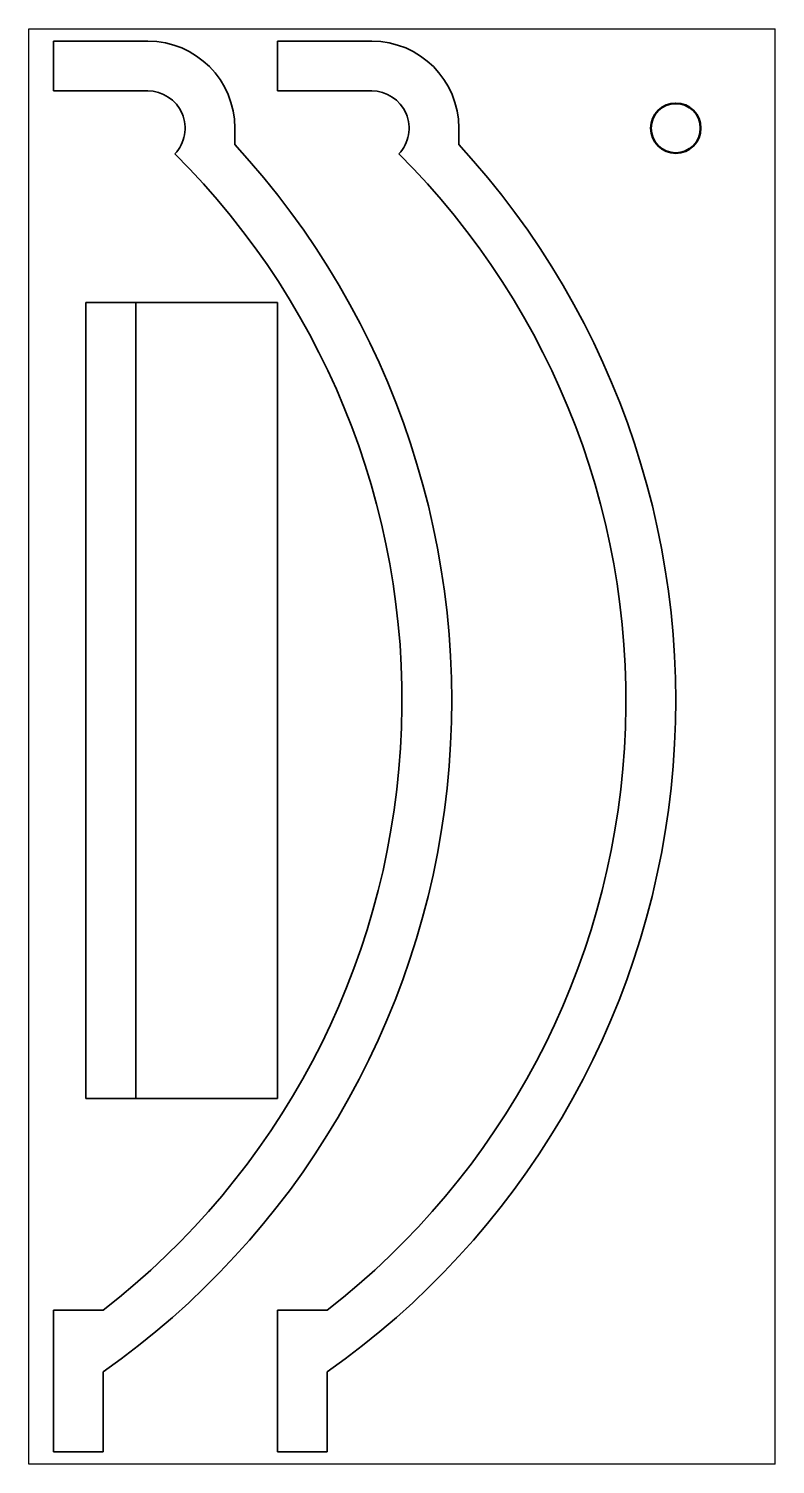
# Model space of a CAD drawing. Header units: millimetres. Extents: x 0 to 300, y -577 to 0.
import ezdxf

# ---------------------------------------------------------------- set-up
doc = ezdxf.new("R2010")
doc.units = ezdxf.units.MM
doc.layers.get('0').update_dxf_attribs({"lineweight": 50, "true_color": 0xffffff})
doc.layers.add('CAM', color=2, linetype='Continuous', lineweight=35, true_color=0xffff00)
doc.layers.add('Limits', color=3, linetype='Continuous', lineweight=25, true_color=0x00ff00)

msp = doc.modelspace()

# ---------------------------------------------------------------- linework, layer by layer
msp.add_circle((260, -40), 10)
at = {"layer": 'CAM'}
for p, q in [((47.85, -5), (10, -5)), ((10, -25), (10, -5)), ((100, -5), (137.85, -5)), ((100, -25), (100, -5)), ((47.85, -25), (10, -25)), ((100, -25), (137.85, -25)), ((82.85, -46.56), (82.85, -40)), ((172.85, -40), (172.85, -46.56)), ((23, -430), (23, -110)), ((23, -110), (43, -110)), ((43, -430), (43, -110)), ((43, -110), (100, -110)), ((100, -110), (100, -430)), ((43, -430), (23, -430)), ((100, -430), (43, -430)), ((29.93, -515), (10, -515)), ((10, -515), (10, -572)), ((100, -515), (119.93, -515)), ((100, -515), (100, -572)), ((29.93, -572), (29.93, -539.86)), ((119.93, -539.86), (119.93, -572)), ((29.93, -572), (10, -572)), ((10, -572), (29.93, -572)), ((119.93, -572), (100, -572))]:
    msp.add_line(p, q, dxfattribs=at)
for centre, radius, start, end in [((47.85, -40), 35, 0, 90), ((137.85, -40), 35, 0, 90), ((47.85, -40), 15, 316.51023, 90), ((137.85, -40), 15, 316.51023, 90), ((-160, -270), 330, 305.13873, 42.61691), ((-160, -270), 310, 307.78433, 45.1239), ((-70, -270), 330, 305.13873, 42.61691), ((-70, -270), 310, 307.78433, 45.1239)]:
    msp.add_arc(centre, radius, start, end, dxfattribs=at)
at = {"layer": 'Limits'}
for p, q in [((0, 0), (300, 0)), ((0, -577), (0, 0)), ((300, -577), (300, 0)), ((300, -577), (0, -577))]:
    msp.add_line(p, q, dxfattribs=at)

doc.saveas('drawing.dxf')
